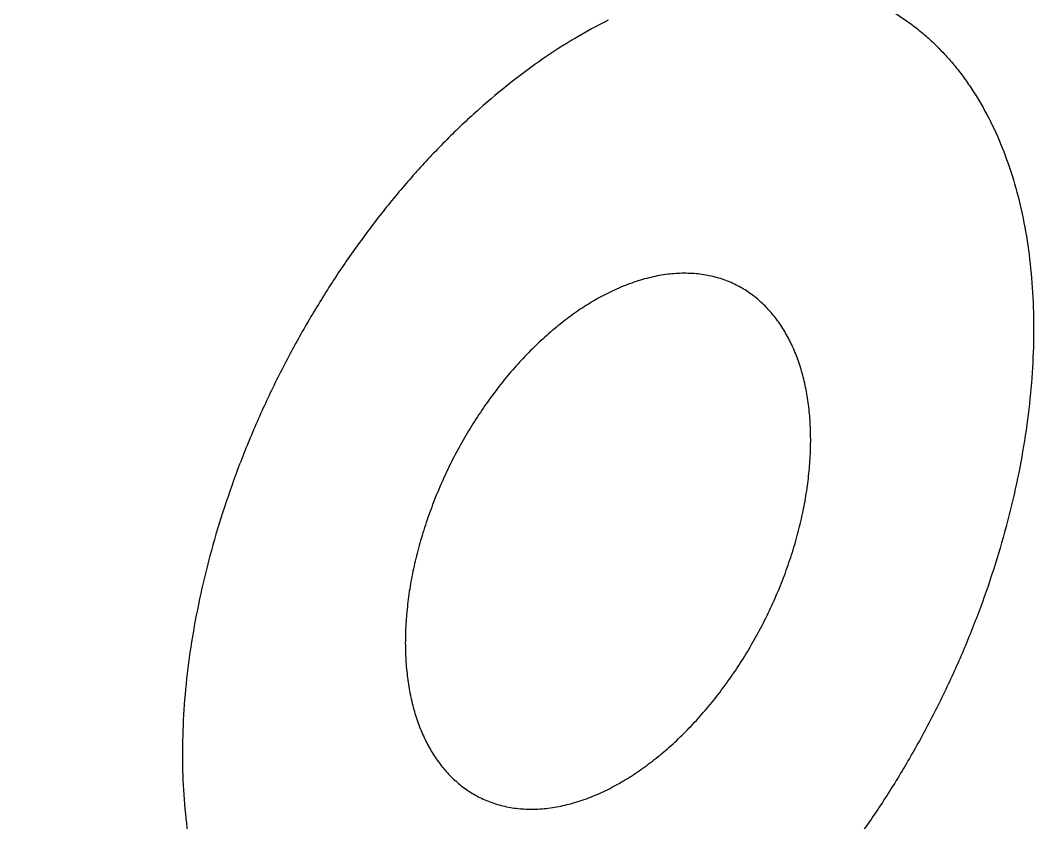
# Model space of a CAD drawing. Header units: millimetres. Extents: x 0 to 210, y 0 to 297.
# Drawn here: x 122.18 to 139.86, y 116.03 to 130.04 of the extents above; entities that cross this region are included whole.
import ezdxf

# ---------------------------------------------------------------- set-up
doc = ezdxf.new("R2010")
doc.units = ezdxf.units.MM
doc.header["$LTSCALE"] = 19.36
doc.layers.get('0').update_dxf_attribs({"linetype": 'CONTINUOUS'})
doc.layers.add('02___PRT_ALL_AXES', color=7, linetype='CONTINUOUS')

msp = doc.modelspace()

# ---------------------------------------------------------------- linework, layer by layer
at = {"color": 7, "linetype": 'CONTINUOUS'}
for points, knots in [([(116.519, 121.475), (116.519, 121.739), (116.538, 122.275), (116.62, 123.087), (116.755, 123.914), (116.943, 124.75), (117.182, 125.59), (117.47, 126.426), (117.805, 127.254), (118.185, 128.066), (118.607, 128.858), (119.068, 129.623), (119.564, 130.355), (120.093, 131.05), (120.649, 131.702), (121.23, 132.306), (121.83, 132.859), (122.247, 133.196), (122.458, 133.354)], [0, 0, 0, 0, 0.057721, 0.117265, 0.178434, 0.241004, 0.304723, 0.36932, 0.434511, 0.5, 0.565489, 0.63068, 0.695277, 0.758996, 0.821566, 0.882735, 0.942279, 1, 1, 1, 1]), ([(134.665, 125.417), (134.626, 125.436), (134.546, 125.473), (134.423, 125.519), (134.296, 125.557), (134.165, 125.586), (134.032, 125.607), (133.895, 125.619), (133.756, 125.623), (133.566, 125.617), (133.321, 125.586), (133.025, 125.516), (132.725, 125.413), (132.527, 125.324), (132.429, 125.275)], [0, 0, 0, 0, 0.056412, 0.112996, 0.169919, 0.227347, 0.285433, 0.344324, 0.404153, 0.465041, 0.59036, 0.721022, 0.857487, 1, 1, 1, 1]), ([(132.429, 116.614), (132.521, 116.661), (132.705, 116.762), (132.974, 116.935), (133.241, 117.132), (133.502, 117.351), (133.757, 117.591), (134.004, 117.851), (134.242, 118.13), (134.47, 118.424), (134.685, 118.734), (134.887, 119.056), (135.075, 119.39), (135.247, 119.732), (135.403, 120.082), (135.541, 120.437), (135.661, 120.795), (135.761, 121.153), (135.843, 121.511), (135.904, 121.865), (135.945, 122.214), (135.965, 122.555), (135.965, 122.887), (135.943, 123.208), (135.901, 123.515), (135.839, 123.807), (135.757, 124.083), (135.654, 124.34), (135.533, 124.578), (135.393, 124.794), (135.261, 124.956), (135.147, 125.074), (135.058, 125.155), (134.966, 125.231), (134.869, 125.299), (134.769, 125.362), (134.7, 125.399), (134.665, 125.417)], [0, 0, 0, 0, 0.029379, 0.059824, 0.091293, 0.123726, 0.157049, 0.191169, 0.225985, 0.261385, 0.297247, 0.333447, 0.369852, 0.40633, 0.442746, 0.478967, 0.514862, 0.550304, 0.585172, 0.619353, 0.652744, 0.685254, 0.716804, 0.747334, 0.776801, 0.805186, 0.832491, 0.858749, 0.884021, 0.908401, 0.932015, 0.943588, 0.95503, 0.966367, 0.977624, 0.988825, 1, 1, 1, 1]), ([(132.429, 125.275), (132.336, 125.229), (132.152, 125.128), (131.883, 124.954), (131.617, 124.757), (131.355, 124.538), (131.1, 124.298), (130.853, 124.038), (130.615, 123.76), (130.388, 123.465), (130.172, 123.156), (129.97, 122.833), (129.782, 122.5), (129.61, 122.157), (129.455, 121.807), (129.317, 121.452), (129.197, 121.095), (129.096, 120.736), (129.014, 120.378), (128.953, 120.024), (128.912, 119.675), (128.892, 119.334), (128.892, 119.002), (128.914, 118.681), (128.956, 118.374), (129.018, 118.082), (129.101, 117.806), (129.203, 117.549), (129.324, 117.311), (129.464, 117.095), (129.596, 116.933), (129.71, 116.815), (129.799, 116.734), (129.892, 116.659), (129.988, 116.59), (130.088, 116.527), (130.157, 116.49), (130.193, 116.472)], [0, 0, 0, 0, 0.029379, 0.059824, 0.091293, 0.123726, 0.157049, 0.191169, 0.225985, 0.261385, 0.297247, 0.333447, 0.369852, 0.40633, 0.442746, 0.478967, 0.514862, 0.550304, 0.585172, 0.619353, 0.652744, 0.685254, 0.716804, 0.747334, 0.776801, 0.805186, 0.832491, 0.858749, 0.884021, 0.908401, 0.932015, 0.943588, 0.95503, 0.966367, 0.977624, 0.988825, 1, 1, 1, 1]), ([(130.193, 116.472), (130.232, 116.453), (130.311, 116.417), (130.435, 116.37), (130.562, 116.332), (130.692, 116.303), (130.826, 116.282), (130.962, 116.27), (131.101, 116.266), (131.292, 116.273), (131.536, 116.303), (131.832, 116.373), (132.133, 116.476), (132.33, 116.565), (132.429, 116.614)], [0, 0, 0, 0, 0.056412, 0.112996, 0.169919, 0.227347, 0.285433, 0.344324, 0.404153, 0.465041, 0.59036, 0.721022, 0.857487, 1, 1, 1, 1])]:
    msp.add_open_spline(points, degree=3, knots=knots, dxfattribs=at)
at = {"layer": '02___PRT_ALL_AXES', "color": 7, "linetype": 'CONTINUOUS'}
for points, knots in [([(137.124, 130.336), (137.198, 130.299), (137.343, 130.221), (137.553, 130.09), (137.756, 129.945), (137.951, 129.787), (138.138, 129.616), (138.316, 129.432), (138.485, 129.236), (138.646, 129.028), (138.797, 128.807), (138.988, 128.495), (139.203, 128.076), (139.417, 127.536), (139.591, 126.957), (139.722, 126.343), (139.81, 125.697), (139.854, 125.024), (139.856, 124.327), (139.813, 123.61), (139.727, 122.878), (139.598, 122.134), (139.428, 121.383), (139.216, 120.63), (138.964, 119.878), (138.674, 119.133), (138.347, 118.399), (137.986, 117.679), (137.591, 116.979), (137.167, 116.302), (136.715, 115.652), (136.237, 115.033), (135.738, 114.449), (135.218, 113.903), (134.683, 113.398), (134.134, 112.938), (133.575, 112.524), (133.009, 112.16), (132.622, 111.948), (132.429, 111.851)], [0, 0, 0, 0, 0.011174, 0.022376, 0.033632, 0.044969, 0.056411, 0.067984, 0.079709, 0.091607, 0.103696, 0.115994, 0.141266, 0.167524, 0.194828, 0.223212, 0.252679, 0.283209, 0.314758, 0.347267, 0.380658, 0.414838, 0.449706, 0.485147, 0.521042, 0.557262, 0.593678, 0.630155, 0.666559, 0.702758, 0.73862, 0.774019, 0.808834, 0.842954, 0.876276, 0.908709, 0.940177, 0.970621, 1, 1, 1, 1]), ([(132.429, 130.038), (132.235, 129.941), (131.848, 129.729), (131.283, 129.365), (130.724, 128.951), (130.175, 128.491), (129.639, 127.986), (129.12, 127.44), (128.62, 126.856), (128.142, 126.237), (127.69, 125.588), (127.266, 124.91), (126.872, 124.21), (126.51, 123.49), (126.183, 122.756), (125.893, 122.011), (125.641, 121.259), (125.43, 120.506), (125.259, 119.755), (125.13, 119.012), (125.044, 118.279), (125.002, 117.562), (125.003, 116.865), (125.047, 116.192), (125.136, 115.547), (125.267, 114.933), (125.44, 114.354), (125.655, 113.813), (125.869, 113.394), (126.06, 113.082), (126.211, 112.862), (126.372, 112.653), (126.541, 112.457), (126.72, 112.273), (126.906, 112.102), (127.101, 111.944), (127.304, 111.799), (127.514, 111.668), (127.659, 111.59), (127.733, 111.553)], [0, 0, 0, 0, 0.029379, 0.059823, 0.091291, 0.123724, 0.157046, 0.191166, 0.225981, 0.26138, 0.297242, 0.333441, 0.369845, 0.406322, 0.442738, 0.478958, 0.514853, 0.550294, 0.585162, 0.619342, 0.652733, 0.685242, 0.716791, 0.747321, 0.776788, 0.805172, 0.832476, 0.858734, 0.884006, 0.896304, 0.908393, 0.920291, 0.932016, 0.943589, 0.955031, 0.966368, 0.977624, 0.988826, 1, 1, 1, 1])]:
    msp.add_open_spline(points, degree=3, knots=knots, dxfattribs=at)

doc.saveas('drawing.dxf')
